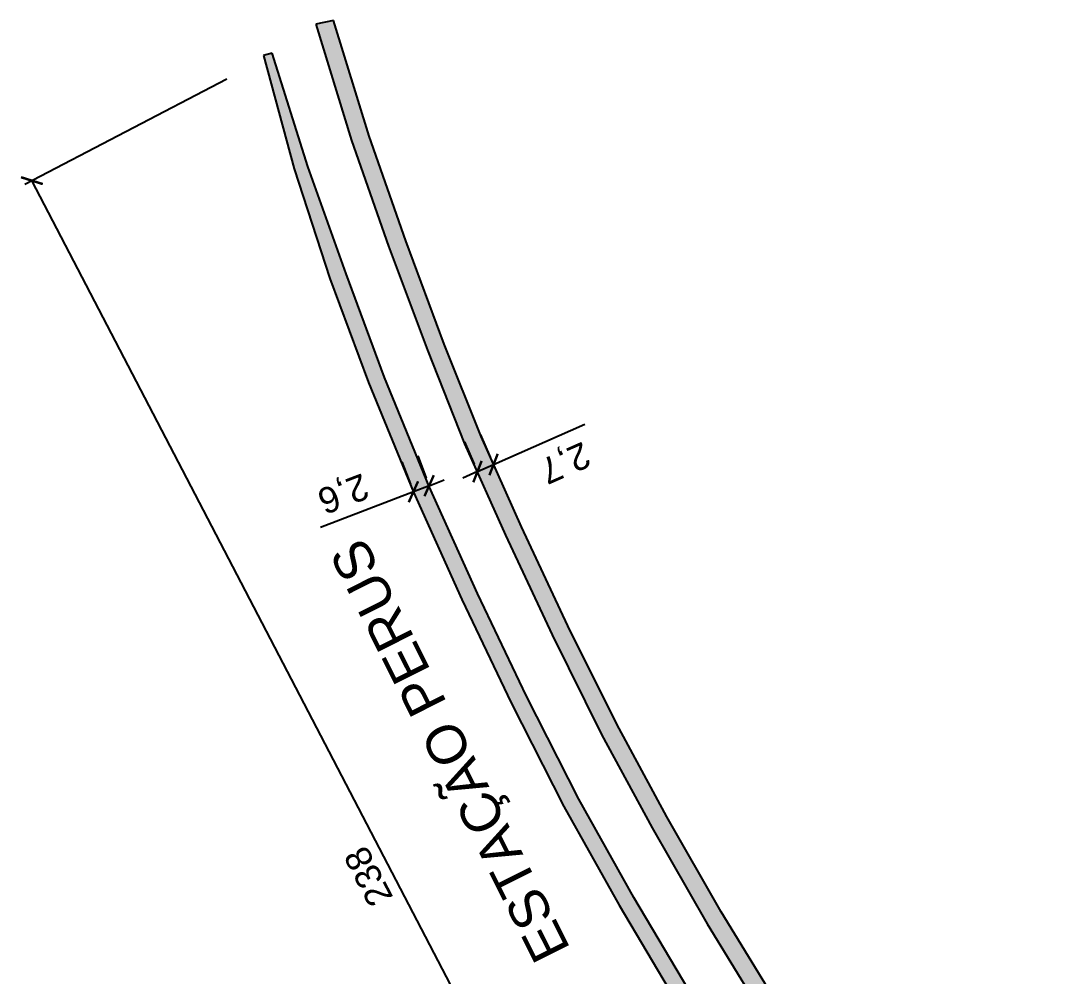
# Model space of a CAD drawing. Header units: metres. Extents: x 286532 to 329498, y 7396783 to 7466136.
# Drawn here: x 320284 to 320442.3, y 7410331.5 to 7410478.7 of the extents above; entities that cross this region are included whole.
import ezdxf

# ---------------------------------------------------------------- set-up
doc = ezdxf.new("R2010")
doc.units = ezdxf.units.M
doc.header["$LTSCALE"] = 10
doc.layers.get('0').update_dxf_attribs({"color": 255})
doc.layers.add('_AUX-PLATAFORMA COTAS', color=1, linetype='Continuous', lineweight=25)
doc.layers.add('_AUX-PLATAFORMA EXISTENTE', color=252, linetype='Continuous', lineweight=25)
doc.layers.add('TEXTO', color=3, linetype='Continuous')
doc.styles.add('ARIAL', font='arial.ttf')
doc.styles.get("Standard").update_dxf_attribs({"font": 'arial.ttf'})
doc.dimstyles.new('ISO-25', dxfattribs={"dimtxt": 2.5, "dimasz": 2.5, "dimexe": 1.25, "dimexo": 0.625, "dimtad": 1, "dimtxsty": 'Standard', "dimcen": 2.5, "dimadec": 0, "dimazin": 0, "dimtfac": 1, "dimtmove": 0, "dimatfit": 3, "dimfxl": 1, "dimarcsym": 0})

# ---------------------------------------------------------------- blocks, each defined once
blk = doc.blocks.new('estação_perus')
at = {"layer": '_AUX-PLATAFORMA EXISTENTE', "true_color": 0xa1a1a1}
for points in [[(-50.6, 166.71), (-53.34, 166.15), (-47.85, 148.22), (-42.14, 131.96), (-36.16, 115.92), (-30.42, 101.51), (-24.06, 87.36), (-16.81, 71.82), (-9.22, 56.57), (-1.55, 42.38), (6.94, 27.57), (15.51, 13.61), (24.53, -0.03), (33.8, -13.42), (42.93, -25.95), (57.45, -44.51), (59.53, -42.89), (47.32, -27.29), (51.39, -24.34), (49.87, -22.24), (45.72, -25.24), (44.94, -24.23), (39.87, -17.05), (41.95, -15.55), (46.38, -21.67), (48.41, -20.21), (41.67, -10.88), (37.55, -13.84), (26.22, 2.56), (17.58, 15.63), (9.12, 29.41), (0.71, 44.08), (-6.99, 58.32), (-14.53, 73.47), (-21.8, 89.11), (-27.88, 102.63), (-33.56, 116.87), (-39.49, 132.79), (-45.15, 148.89), (-50.59, 166.67)], [(-60.09, 161.68), (-61.42, 161.32), (-56.7, 143.87), (-51.18, 126.97), (-45.22, 110.94), (-38.29, 94.07), (-30.65, 77.11), (-23.27, 61.65), (-15, 45.46), (-6.44, 30.14), (2.04, 15.86), (11.31, 1.31), (20.67, -12.61), (24.89, -18.55), (20.85, -21.25), (25.35, -27.47), (25.38, -27.45), (29.84, -33.62), (31.83, -32.18), (27.52, -26.22), (29.58, -24.74), (35.35, -32.72), (31.3, -35.65), (33.75, -39.04), (37.8, -36.11), (39.03, -37.8), (48.99, -50.83), (51.02, -49.29), (42.67, -38.37), (32.16, -24.38), (22.69, -11.04), (13.38, 2.81), (3.96, 17.62), (-4.53, 31.95), (-12.81, 46.79), (-20.91, 62.67), (-28.53, 78.64), (-35.86, 94.94), (-42.77, 111.77), (-48.92, 128.31), (-54.57, 144.23), (-60.01, 161.44)]]:
    blk.add_hatch(color=253, dxfattribs=at).paths.add_polyline_path(points, flags=0)
at = {"layer": '_AUX-PLATAFORMA EXISTENTE', "color": 1}
for p, q in [((-50.6, 166.71), (-53.34, 166.15)), ((-45.15, 148.89), (-50.6, 166.71)), ((-53.34, 166.15), (-47.85, 148.22)), ((-60.09, 161.68), (-61.42, 161.32)), ((-54.57, 144.23), (-60.09, 161.68)), ((-61.42, 161.32), (-56.7, 143.87)), ((-39.49, 132.79), (-45.15, 148.89)), ((-47.85, 148.22), (-42.14, 131.96)), ((-48.69, 127.68), (-54.57, 144.23)), ((-56.7, 143.87), (-51.18, 126.97)), ((-42.14, 131.96), (-36.16, 115.92)), ((-33.56, 116.87), (-39.49, 132.79)), ((-51.18, 126.97), (-45.22, 110.94)), ((-42.75, 111.72), (-48.69, 127.68)), ((-36.16, 115.92), (-30.42, 101.51)), ((-27.88, 102.63), (-33.56, 116.87)), ((-45.22, 110.94), (-38.29, 94.07)), ((-35.86, 94.94), (-42.75, 111.72)), ((-30.42, 101.51), (-24.1, 87.45)), ((-21.64, 88.73), (-27.88, 102.63)), ((-38.29, 94.07), (-30.85, 77.53)), ((-28.46, 78.48), (-35.86, 94.94)), ((-14.53, 73.47), (-21.64, 88.73)), ((-24.1, 87.45), (-16.94, 72.08)), ((-20.91, 62.67), (-28.46, 78.48)), ((-30.85, 77.53), (-23.27, 61.65)), ((-6.99, 58.32), (-14.53, 73.47)), ((-16.94, 72.08), (-9.33, 56.77)), ((-12.81, 46.79), (-20.91, 62.67)), ((-23.27, 61.65), (-15.12, 45.68)), ((0.71, 44.08), (-6.99, 58.32)), ((-9.33, 56.77), (-1.55, 42.38)), ((-4.36, 31.64), (-12.81, 46.79)), ((-15.12, 45.68), (-6.63, 30.44)), ((9.12, 29.41), (0.71, 44.08)), ((-1.55, 42.38), (6.94, 27.57)), ((-6.63, 30.44), (1.89, 16.09)), ((4.11, 17.36), (-4.36, 31.64)), ((17.58, 15.63), (9.12, 29.41)), ((6.94, 27.57), (15.5, 13.63))]:
    blk.add_line(p, q, dxfattribs=at)
blk = doc.blocks.new('_ArchTick')
at = {"color": 0, "linetype": 'ByBlock', "const_width": 0.15}
blk.add_lwpolyline([(-0.5, -0.5), (0.5, 0.5)], dxfattribs=at)
blk = doc.blocks.new('*D133')
at = {"layer": '_AUX-PLATAFORMA COTAS', "color": 0, "lineweight": -2, "ltscale": 0.05, "transparency": 16777216}
for p, q in [((320315.75, 7410469.74), (320284.6, 7410453.51)), ((320395.68, 7410243.02), (320285.71, 7410454.09)), ((320425.72, 7410258.67), (320394.57, 7410242.44))]:
    blk.add_line(p, q, dxfattribs=at)
at = {"layer": 'Defpoints', "color": 0, "ltscale": 0.05, "transparency": 16777216}
for p in [(320320.19, 7410472.05), (320285.71, 7410454.09), (320430.16, 7410260.98)]:
    blk.add_point(p, dxfattribs=at)
at = {"layer": '_AUX-PLATAFORMA COTAS', "color": 0, "lineweight": -2, "ltscale": 0.05, "transparency": 16777216, "xscale": 2.5, "yscale": 2.5, "zscale": 2.5}
for p, rotation in [((320285.71, 7410454.09), 117.5203257607613), ((320395.68, 7410243.02), 297.5203257607613)]:
    blk.add_blockref('_ArchTick', p, dxfattribs=dict(at, rotation=rotation))
at = {"layer": '_AUX-PLATAFORMA COTAS', "color": 0, "ltscale": 0.05, "transparency": 16777216, "insert": (320337.55, 7410346.91), "char_height": 4, "attachment_point": 5, "rotation": 117.5203}
blk.add_mtext('238', dxfattribs=at)
blk = doc.blocks.new('*D187')
at = {"layer": '_AUX-PLATAFORMA COTAS', "color": 0, "lineweight": -2, "ltscale": 0.05, "transparency": 16777216}
for p, q in [((320342.72, 7410410.77), (320344.04, 7410407.34)), ((320345.15, 7410411.7), (320346.47, 7410408.27)), ((320346.91, 7410407.1), (320349.25, 7410407.99)), ((320344.49, 7410406.17), (320330.16, 7410400.67)), ((320346.91, 7410407.1), (320344.49, 7410406.17))]:
    blk.add_line(p, q, dxfattribs=at)
at = {"layer": 'Defpoints', "color": 0, "ltscale": 0.05, "transparency": 16777216}
for p in [(320344.49, 7410406.17), (320344.51, 7410406.11), (320346.94, 7410407.04)]:
    blk.add_point(p, dxfattribs=at)
at = {"layer": '_AUX-PLATAFORMA COTAS', "color": 0, "lineweight": -2, "ltscale": 0.05, "transparency": 16777216, "xscale": 2.5, "yscale": 2.5, "zscale": 2.5}
for p, rotation in [((320346.91, 7410407.1), 200.9900511651027), ((320344.49, 7410406.17), 20.99005116510263)]:
    blk.add_blockref('_ArchTick', p, dxfattribs=dict(at, rotation=rotation))
at = {"layer": '_AUX-PLATAFORMA COTAS', "color": 0, "ltscale": 0.05, "transparency": 16777216, "insert": (320333.59, 7410406.17), "char_height": 4, "attachment_point": 5, "rotation": 200.9901}
blk.add_mtext('2,6', dxfattribs=at)
blk = doc.blocks.new('*D188')
at = {"layer": '_AUX-PLATAFORMA COTAS', "color": 0, "lineweight": -2, "ltscale": 0.05, "transparency": 16777216}
for p, q in [((320356.84, 7410410.37), (320370.88, 7410416.57)), ((320352.35, 7410413.86), (320353.86, 7410410.43)), ((320354.82, 7410414.95), (320356.33, 7410411.52)), ((320354.36, 7410409.28), (320352.08, 7410408.28)), ((320354.36, 7410409.28), (320356.84, 7410410.37))]:
    blk.add_line(p, q, dxfattribs=at)
at = {"layer": 'Defpoints', "color": 0, "ltscale": 0.05, "transparency": 16777216}
for p in [(320354.36, 7410409.28), (320356.84, 7410410.37), (320356.84, 7410410.37)]:
    blk.add_point(p, dxfattribs=at)
at = {"layer": '_AUX-PLATAFORMA COTAS', "color": 0, "lineweight": -2, "ltscale": 0.05, "transparency": 16777216, "xscale": 2.5, "yscale": 2.5, "zscale": 2.5}
for p, rotation in [((320356.84, 7410410.37), 203.7860856404578), ((320354.36, 7410409.28), 23.7860856404578)]:
    blk.add_blockref('_ArchTick', p, dxfattribs=dict(at, rotation=rotation))
at = {"layer": '_AUX-PLATAFORMA COTAS', "color": 0, "ltscale": 0.05, "transparency": 16777216, "insert": (320367.72, 7410410.91), "char_height": 4, "attachment_point": 5, "rotation": 203.7861}
blk.add_mtext('2,7', dxfattribs=at)

msp = doc.modelspace()

# ---------------------------------------------------------------- block references
msp.add_blockref('estação_perus', (320382.803, 7410312.039))

# ---------------------------------------------------------------- texts
at = {"layer": 'TEXTO', "style": 'ARIAL'}
msp.add_text('ESTAÇÃO PERUS', height=6, rotation=116.65735, dxfattribs=at).set_placement((320368.764, 7410335.724))

# ---------------------------------------------------------------- dimensions: what is measured, and where the dimension line sits
at = {"layer": '_AUX-PLATAFORMA COTAS', "ltscale": 0.05}
for p1, p2, distance, picture, middle in [((320430.158, 7410260.982), (320320.187, 7410472.052), 38.88, '*D133', (320337.549, 7410346.915)), ((320346.937, 7410407.036), (320344.513, 7410406.106), -0.068, '*D187', (320333.592, 7410406.17))]:
    dim = msp.add_aligned_dim(p1=p1, p2=p2, distance=distance, dimstyle='ISO-25', override={"dimtxt": 4, "dimexo": 5, "dimgap": 1.5, "dimtad": 2, "dimblk1": 'ArchTick', "dimblk2": 'ArchTick', "dimsah": 1}, dxfattribs=at)
    dim.commit()
    dim.dimension.update_dxf_attribs({"geometry": picture, "text_midpoint": middle})
dim = msp.add_linear_dim(base=(320356.838, 7410410.375), p1=(320354.363, 7410409.284), p2=(320356.838, 7410410.375), angle=23.78609, dimstyle='ISO-25', override={"dimtxt": 4, "dimexo": 5, "dimgap": 1.5, "dimtad": 2, "dimblk1": 'ArchTick', "dimblk2": 'ArchTick', "dimsah": 1}, dxfattribs=at)
dim.commit()
dim.dimension.update_dxf_attribs({"geometry": '*D188', "text_midpoint": (320366.149, 7410414.478), "dimtype": 161})

doc.saveas('drawing.dxf')
